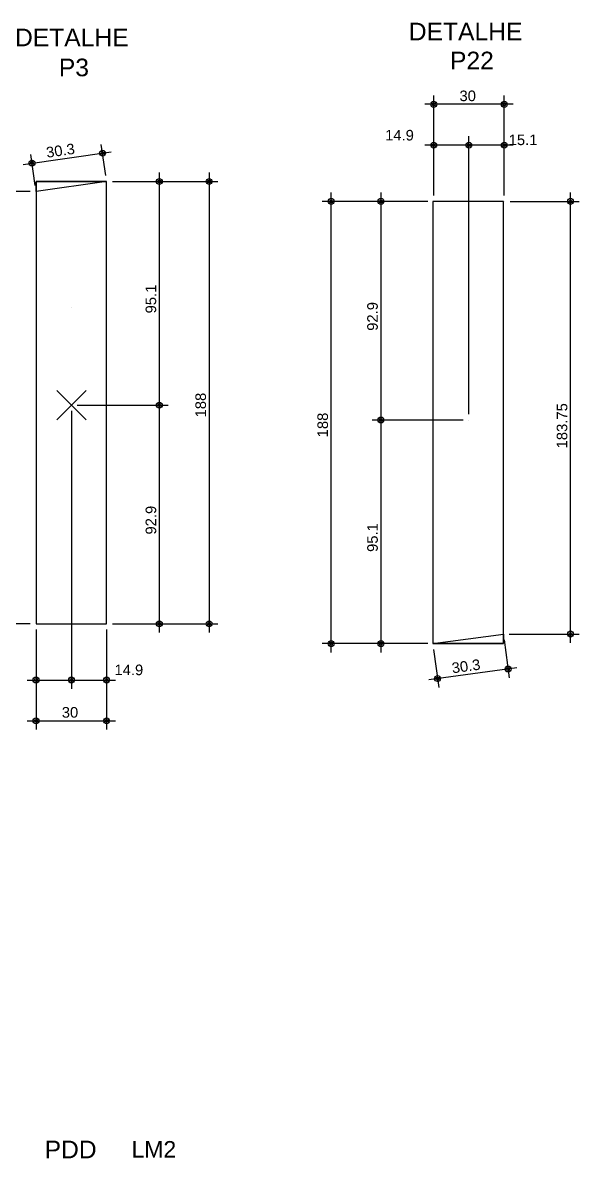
# Model space of a CAD drawing. Header units: millimetres. Extents: x 11071 to 20686, y 1651 to 7234.
# Drawn here: x 17344 to 18054, y 3823 to 5271 of the extents above; entities that cross this region are included whole.
import ezdxf

# ---------------------------------------------------------------- set-up
doc = ezdxf.new("R2010")
doc.units = ezdxf.units.MM
for name, color, linetype in [('10', 13, 'Continuous'), ('242', 3, 'Continuous'), ('26', 1, 'Continuous'), ('3', 2, 'Continuous'), ('30', 15, 'Continuous'), ('4', 1, 'Continuous'), ('9', 3, 'Continuous')]:
    doc.layers.add(name, color=color, linetype=linetype)
doc.styles.get("Standard").update_dxf_attribs({"font": 'arial.ttf'})

msp = doc.modelspace()

# ---------------------------------------------------------------- linework, layer by layer
at = {"layer": '242'}
for p, q in [((17911.76, 4919.09), (17911.76, 4919.09)), ((17405.63, 4908.15), (17405.63, 4908.15))]:
    msp.add_line(p, q, dxfattribs=at)
at = {"layer": '26', "linetype": 'Continuous'}
for p, q in [((17868.02, 5051.06), (17868.02, 5178.57)), ((17958.02, 5051.06), (17958.02, 5178.57)), ((17969.27, 5167.32), (17856.77, 5167.32)), ((17868.02, 5051.06), (17868.02, 5126.53)), ((17912.85, 4772.23), (17912.85, 5126.53)), ((17912.85, 4772.23), (17912.85, 5126.53)), ((17958.02, 5051.06), (17958.02, 5126.53)), ((17449.5, 5076.36), (17443.85, 5116.24)), ((17924.1, 5115.28), (17856.77, 5115.28)), ((17969.27, 5115.28), (17901.6, 5115.28)), ((17344.29, 5090.77), (17456.57, 5106.68)), ((17359.5, 5063.6), (17353.85, 5103.48)), ((17450.55, 5068.93), (17450.55, 5068.93)), ((17450.55, 5068.93), (17450.55, 5068.93)), ((17450.55, 5068.93), (17450.55, 5068.93)), ((17458.05, 5068.93), (17592.71, 5068.93)), ((17458.05, 5068.93), (17529.16, 5068.93)), ((17517.91, 4772.51), (17517.91, 5080.18)), ((17581.46, 5080.18), (17581.46, 4493.68)), ((17353.05, 5056.18), (17264.83, 5056.18)), ((17360.55, 5056.18), (17360.55, 5056.18)), ((17360.55, 5056.18), (17360.55, 5056.18)), ((17737.11, 4468.31), (17737.11, 5054.81)), ((17800.66, 5054.81), (17800.66, 4753.48)), ((18042.49, 4480.57), (18042.49, 5054.81)), ((17860.52, 5043.56), (17725.86, 5043.56)), ((17860.52, 5043.56), (17789.41, 5043.56)), ((17868.02, 5043.56), (17868.02, 5043.56)), ((17868.02, 5043.56), (17868.02, 5043.56)), ((17868.02, 5043.56), (17868.02, 5043.56)), ((17868.02, 5043.56), (17868.02, 5043.56)), ((17958.02, 5043.56), (17958.02, 5043.56)), ((17958.02, 5043.56), (17958.02, 5043.56)), ((17958.02, 5043.56), (17958.02, 5043.56)), ((17965.52, 5043.56), (18053.74, 5043.56)), ((17517.91, 4493.68), (17517.91, 4795.01)), ((17405.72, 4783.76), (17405.72, 4783.76)), ((17405.72, 4783.76), (17405.72, 4783.76)), ((17405.72, 4783.76), (17405.72, 4783.76)), ((17405.72, 4783.76), (17405.72, 4783.76)), ((17413.22, 4783.76), (17529.16, 4783.76)), ((17413.22, 4783.76), (17529.16, 4783.76)), ((17405.72, 4776.26), (17405.72, 4421.96)), ((17405.72, 4776.26), (17405.72, 4421.96)), ((17905.35, 4764.73), (17789.41, 4764.73)), ((17905.35, 4764.73), (17789.41, 4764.73)), ((17800.66, 4775.98), (17800.66, 4468.31)), ((17912.85, 4764.73), (17912.85, 4764.73)), ((17912.85, 4764.73), (17912.85, 4764.73)), ((17912.85, 4764.73), (17912.85, 4764.73)), ((17912.85, 4764.73), (17912.85, 4764.73)), ((17353.05, 4504.93), (17264.83, 4504.93)), ((17360.55, 4504.93), (17360.55, 4504.93)), ((17360.55, 4504.93), (17360.55, 4504.93)), ((17360.55, 4504.93), (17360.55, 4504.93)), ((17450.55, 4504.93), (17450.55, 4504.93)), ((17450.55, 4504.93), (17450.55, 4504.93)), ((17450.55, 4504.93), (17450.55, 4504.93)), ((17450.55, 4504.93), (17450.55, 4504.93)), ((17458.05, 4504.93), (17592.71, 4504.93)), ((17458.05, 4504.93), (17529.16, 4504.93)), ((17360.55, 4497.43), (17360.55, 4421.96)), ((17360.55, 4497.43), (17360.55, 4369.92)), ((17450.55, 4497.43), (17450.55, 4421.96)), ((17450.55, 4497.43), (17450.55, 4369.92)), ((17956.84, 4491.82), (17956.84, 4491.82)), ((17956.84, 4491.82), (17956.84, 4491.82)), ((17964.34, 4491.82), (18053.74, 4491.82)), ((17860.52, 4479.56), (17725.86, 4479.56)), ((17860.52, 4479.56), (17789.41, 4479.56)), ((17866.84, 4479.56), (17866.84, 4479.56)), ((17868.02, 4479.56), (17868.02, 4479.56)), ((17868.02, 4479.56), (17868.02, 4479.56)), ((17957.85, 4484.38), (17964.42, 4436.1)), ((17867.85, 4472.13), (17874.42, 4423.84)), ((17974.05, 4448.77), (17861.76, 4433.47)), ((17349.3, 4433.21), (17416.97, 4433.21)), ((17394.47, 4433.21), (17461.8, 4433.21)), ((17349.3, 4381.17), (17461.8, 4381.17))]:
    msp.add_line(p, q, dxfattribs=at)
at = {"layer": '26'}
for q in [(17386.97, 4802.51), (17424.47, 4802.51), (17386.97, 4765.01), (17424.47, 4765.01)]:
    msp.add_line((17405.72, 4783.76), q, dxfattribs=at)
at = {"layer": '26', "linetype": 'Continuous'}
for centre, radius in [((17868.02, 5167.32), 3.75), ((17958.02, 5167.32), 3.75), ((17868.02, 5167.32), 1.87), ((17958.02, 5167.32), 1.87), ((17868.02, 5115.28), 3.75), ((17868.02, 5115.28), 1.87), ((17912.85, 5115.28), 3.75), ((17912.85, 5115.28), 3.75), ((17912.85, 5115.28), 1.87), ((17912.85, 5115.28), 1.87), ((17958.02, 5115.28), 3.75), ((17958.02, 5115.28), 1.87), ((17445.43, 5105.1), 3.75), ((17445.43, 5105.1), 1.87), ((17355.43, 5092.34), 3.75), ((17355.43, 5092.34), 1.87), ((17517.91, 5068.93), 3.75), ((17517.91, 5068.93), 1.87), ((17581.46, 5068.93), 3.75), ((17581.46, 5068.93), 1.87), ((17737.11, 5043.56), 3.75), ((17737.11, 5043.56), 1.87), ((17800.66, 5043.56), 3.75), ((17800.66, 5043.56), 1.87), ((18042.49, 5043.56), 3.75), ((18042.49, 5043.56), 1.87), ((17517.91, 4783.76), 3.75), ((17517.91, 4783.76), 3.75), ((17517.91, 4783.76), 1.87), ((17517.91, 4783.76), 1.87), ((17800.66, 4764.73), 3.75), ((17800.66, 4764.73), 3.75), ((17800.66, 4764.73), 1.87), ((17800.66, 4764.73), 1.87), ((17517.91, 4504.93), 3.75), ((17517.91, 4504.93), 1.87), ((17581.46, 4504.93), 3.75), ((17581.46, 4504.93), 1.87), ((18042.49, 4491.82), 3.75), ((18042.49, 4491.82), 1.87), ((17737.11, 4479.56), 3.75), ((17737.11, 4479.56), 1.87), ((17800.66, 4479.56), 3.75), ((17800.66, 4479.56), 1.87), ((17962.91, 4447.25), 3.75), ((17962.91, 4447.25), 1.87), ((17360.55, 4433.21), 3.75), ((17360.55, 4433.21), 1.87), ((17405.72, 4433.21), 3.75), ((17405.72, 4433.21), 3.75), ((17405.72, 4433.21), 1.87), ((17405.72, 4433.21), 1.87), ((17450.55, 4433.21), 3.75), ((17450.55, 4433.21), 1.87), ((17872.91, 4434.99), 3.75), ((17872.91, 4434.99), 1.87), ((17360.55, 4381.17), 3.75), ((17360.55, 4381.17), 1.87), ((17450.55, 4381.17), 3.75), ((17450.55, 4381.17), 1.87)]:
    msp.add_circle(centre, radius, dxfattribs=at)
at = {"layer": '3'}
for points in [[(17360.55, 4504.93), (17450.55, 4504.93), (17450.55, 5068.93), (17360.55, 5056.18), (17360.55, 4504.93)], [(17866.84, 4479.56), (17956.84, 4491.82), (17956.84, 5043.56), (17866.84, 5043.56), (17866.84, 4479.56)]]:
    msp.add_lwpolyline(points, dxfattribs=at)
at = {"layer": '30'}
for points in [[(17450.55, 5068.93), (17360.55, 5056.18), (17360.55, 5068.93), (17450.55, 5068.93)], [(17956.84, 4491.82), (17956.84, 4479.56), (17866.84, 4479.56), (17956.84, 4491.82)]]:
    msp.add_lwpolyline(points, dxfattribs=at)
at = {"layer": '4'}
for p, q in [((17956.84, 4479.56), (17956.84, 4491.82)), ((17866.84, 4479.56), (17956.84, 4479.56))]:
    msp.add_line(p, q, dxfattribs=at)
msp.add_lwpolyline([(17450.55, 5068.93), (17360.55, 5068.93), (17360.55, 5056.18)], dxfattribs=at)

# ---------------------------------------------------------------- texts
at = {"layer": '10'}
msp.add_text('LM2', height=21, dxfattribs=at).set_placement((17482.34, 3824.26))
at = {"layer": '26', "linetype": 'Continuous'}
for s, p in [('30', (17900.87, 5171.37)), ('14.9', (17805.98, 5121.19)), ('15.1', (17963.66, 5115.27)), ('14.9', (17460.64, 4439.38)), ('30', (17393.4, 4385.22))]:
    msp.add_text(s, height=13.5, dxfattribs=at).set_placement(p)
for s, rotation, p in [('30.3', 8.06505, (17374.46, 5099.13)), ('95.1', 90, (17513.86, 4900.69)), ('92.9', 90, (17796.61, 4878.5)), ('188', 90, (17577.41, 4768.03)), ('183.75', 90, (18038.44, 4728.54)), ('188', 90, (17733.06, 4742.66)), ('92.9', 90, (17513.86, 4618.69)), ('95.1', 90, (17796.61, 4596.5)), ('30.3', 7.75521, (17891.94, 4441.67))]:
    msp.add_text(s, height=13.5, rotation=rotation, dxfattribs=at).set_placement(p)
at = {"layer": '9'}
for s, p in [('DETALHE', (17836.18, 5248.89)), ('DETALHE', (17333.74, 5241.37)), ('P22', (17888.76, 5211.94)), ('P3', (17389.66, 5203.11)), ('PDD', (17371.51, 3823.29))]:
    msp.add_text(s, height=22.5, dxfattribs=at).set_placement(p)

doc.saveas('drawing.dxf')
